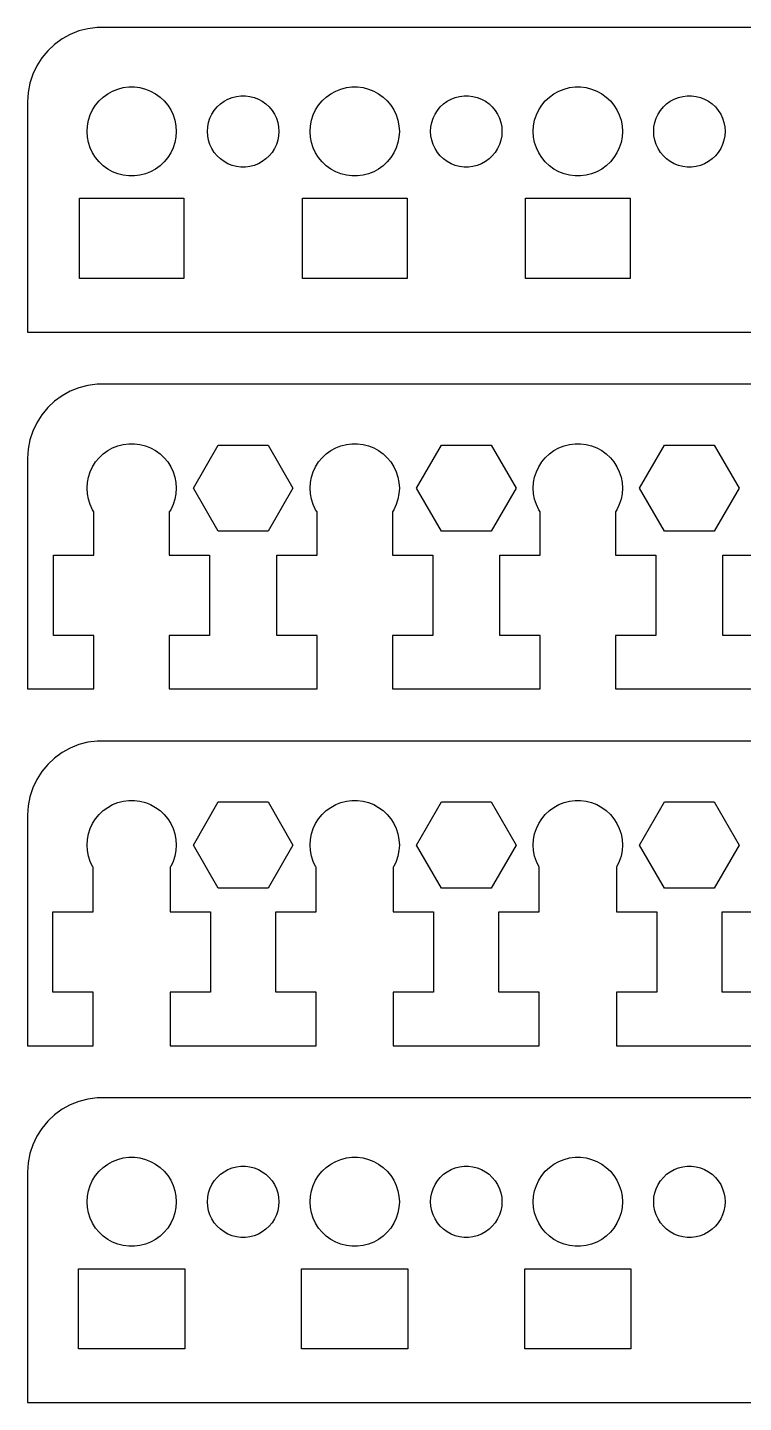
# Model space of a CAD drawing. Header units: metres. Extents: x -52 to 52, y 0 to 92.
# Drawn here: x -52 to -3.9, y 0 to 92.5 of the extents above; entities that cross this region are included whole.
import ezdxf

# ---------------------------------------------------------------- set-up
doc = ezdxf.new("R2010")
doc.units = ezdxf.units.M

msp = doc.modelspace()

# ---------------------------------------------------------------- linework, layer by layer
for p, q in [((-47.3139, 92.4901), (-47.9369, 92.4114)), ((47.3139, 92.4901), (-47.3139, 92.4901)), ((-49.6791, 91.7216), (-50.1871, 91.3526)), ((-49.1289, 92.0241), (-49.6791, 91.7216)), ((-48.5451, 92.2553), (-49.1289, 92.0241)), ((-47.9369, 92.4114), (-48.5451, 92.2553)), ((-50.6448, 90.9227), (-51.0451, 90.4389)), ((-50.1871, 91.3526), (-50.6448, 90.9227)), ((-51.3815, 89.9088), (-51.6489, 89.3406)), ((-51.0451, 90.4389), (-51.3815, 89.9088)), ((-51.6489, 89.3406), (-51.8429, 88.7434)), ((-51.9606, 88.1267), (-52, 87.5)), ((-51.8429, 88.7434), (-51.9606, 88.1267)), ((-46.9123, 87.8115), (-46.6075, 88.033)), ((-46.6075, 88.033), (-46.2773, 88.2145)), ((-46.2773, 88.2145), (-45.927, 88.3532)), ((-45.927, 88.3532), (-45.5621, 88.4469)), ((-45.5621, 88.4469), (-45.1884, 88.4941)), ((-45.1884, 88.4941), (-44.8116, 88.4941)), ((-44.8116, 88.4941), (-44.4379, 88.4469)), ((-44.4379, 88.4469), (-44.0729, 88.3532)), ((-44.0729, 88.3532), (-43.7227, 88.2145)), ((-43.7227, 88.2145), (-43.3925, 88.033)), ((-43.3925, 88.033), (-43.0877, 87.8115)), ((-37.9497, 87.8575), (-37.6507, 87.8953)), ((-37.6507, 87.8953), (-37.3493, 87.8953)), ((-37.3493, 87.8953), (-37.0503, 87.8575)), ((-31.9123, 87.8115), (-31.6075, 88.033)), ((-31.6075, 88.033), (-31.2773, 88.2145)), ((-31.2773, 88.2145), (-30.927, 88.3532)), ((-30.927, 88.3532), (-30.5621, 88.4469)), ((-30.5621, 88.4469), (-30.1884, 88.4941)), ((-30.1884, 88.4941), (-29.8116, 88.4941)), ((-29.8116, 88.4941), (-29.4379, 88.4469)), ((-29.4379, 88.4469), (-29.0729, 88.3532)), ((-29.0729, 88.3532), (-28.7227, 88.2145)), ((-28.7227, 88.2145), (-28.3925, 88.033)), ((-28.3925, 88.033), (-28.0877, 87.8115)), ((-22.9497, 87.8575), (-22.6507, 87.8953)), ((-22.6507, 87.8953), (-22.3493, 87.8953)), ((-22.3493, 87.8953), (-22.0503, 87.8575)), ((-16.9123, 87.8115), (-16.6075, 88.033)), ((-16.6075, 88.033), (-16.2773, 88.2145)), ((-16.2773, 88.2145), (-15.927, 88.3532)), ((-15.927, 88.3532), (-15.5621, 88.4469)), ((-15.5621, 88.4469), (-15.1884, 88.4941)), ((-15.1884, 88.4941), (-14.8116, 88.4941)), ((-14.8116, 88.4941), (-14.4379, 88.4469)), ((-14.4379, 88.4469), (-14.0729, 88.3532)), ((-14.0729, 88.3532), (-13.7227, 88.2145)), ((-13.7227, 88.2145), (-13.3925, 88.033)), ((-13.3925, 88.033), (-13.0877, 87.8115)), ((-7.94971, 87.8575), (-7.6507, 87.8953)), ((-7.6507, 87.8953), (-7.34929, 87.8953)), ((-7.34929, 87.8953), (-7.05028, 87.8575)), ((-52, 87.5), (-52, 72)), ((-47.7893, 86.6044), (-47.6289, 86.9453)), ((-47.6289, 86.9453), (-47.427, 87.2634)), ((-47.427, 87.2634), (-47.1869, 87.5536)), ((-47.1869, 87.5536), (-46.9123, 87.8115)), ((-43.0877, 87.8115), (-42.8131, 87.5536)), ((-42.8131, 87.5536), (-42.5729, 87.2634)), ((-42.5729, 87.2634), (-42.3711, 86.9453)), ((-42.3711, 86.9453), (-42.2107, 86.6044)), ((-39.4416, 86.9107), (-39.2495, 87.1429)), ((-39.2495, 87.1429), (-39.0298, 87.3492)), ((-39.0298, 87.3492), (-38.786, 87.5264)), ((-38.786, 87.5264), (-38.5219, 87.6716)), ((-38.5219, 87.6716), (-38.2416, 87.7825)), ((-38.2416, 87.7825), (-37.9497, 87.8575)), ((-37.0503, 87.8575), (-36.7583, 87.7825)), ((-36.7583, 87.7825), (-36.4781, 87.6716)), ((-36.4781, 87.6716), (-36.214, 87.5264)), ((-36.214, 87.5264), (-35.9702, 87.3492)), ((-35.9702, 87.3492), (-35.7505, 87.1429)), ((-35.7505, 87.1429), (-35.5583, 86.9107)), ((-32.7893, 86.6044), (-32.6289, 86.9453)), ((-32.6289, 86.9453), (-32.427, 87.2634)), ((-32.427, 87.2634), (-32.1869, 87.5536)), ((-32.1869, 87.5536), (-31.9123, 87.8115)), ((-28.0877, 87.8115), (-27.8131, 87.5536)), ((-27.8131, 87.5536), (-27.5729, 87.2634)), ((-27.5729, 87.2634), (-27.3711, 86.9453)), ((-27.3711, 86.9453), (-27.2107, 86.6044)), ((-24.4416, 86.9107), (-24.2495, 87.1429)), ((-24.2495, 87.1429), (-24.0298, 87.3492)), ((-24.0298, 87.3492), (-23.786, 87.5264)), ((-23.786, 87.5264), (-23.5219, 87.6716)), ((-23.5219, 87.6716), (-23.2416, 87.7825)), ((-23.2416, 87.7825), (-22.9497, 87.8575)), ((-22.0503, 87.8575), (-21.7583, 87.7825)), ((-21.7583, 87.7825), (-21.4781, 87.6716)), ((-21.4781, 87.6716), (-21.214, 87.5264)), ((-21.214, 87.5264), (-20.9702, 87.3492)), ((-20.9702, 87.3492), (-20.7505, 87.1429)), ((-20.7505, 87.1429), (-20.5583, 86.9107)), ((-17.7893, 86.6044), (-17.6289, 86.9453)), ((-17.6289, 86.9453), (-17.427, 87.2634)), ((-17.427, 87.2634), (-17.1869, 87.5536)), ((-17.1869, 87.5536), (-16.9123, 87.8115)), ((-13.0877, 87.8115), (-12.8131, 87.5536)), ((-12.8131, 87.5536), (-12.5729, 87.2634)), ((-12.5729, 87.2634), (-12.3711, 86.9453)), ((-12.3711, 86.9453), (-12.2107, 86.6044)), ((-9.44164, 86.9107), (-9.24951, 87.1429)), ((-9.24951, 87.1429), (-9.02982, 87.3492)), ((-9.02982, 87.3492), (-8.78598, 87.5264)), ((-8.78598, 87.5264), (-8.52187, 87.6716)), ((-8.52187, 87.6716), (-8.24164, 87.7825)), ((-8.24164, 87.7825), (-7.94971, 87.8575)), ((-7.05028, 87.8575), (-6.75835, 87.7825)), ((-6.75835, 87.7825), (-6.47812, 87.6716)), ((-6.47812, 87.6716), (-6.214, 87.5264)), ((-6.214, 87.5264), (-5.97017, 87.3492)), ((-5.97017, 87.3492), (-5.75047, 87.1429)), ((-5.75047, 87.1429), (-5.55835, 86.9107)), ((-47.9763, 85.876), (-47.9057, 86.2461)), ((-47.9057, 86.2461), (-47.7893, 86.6044)), ((-42.2107, 86.6044), (-42.0942, 86.2461)), ((-42.0942, 86.2461), (-42.0237, 85.876)), ((-39.8811, 85.8008), (-39.8246, 86.0968)), ((-39.8246, 86.0968), (-39.7315, 86.3835)), ((-39.7315, 86.3835), (-39.6031, 86.6562)), ((-39.6031, 86.6562), (-39.4416, 86.9107)), ((-35.5583, 86.9107), (-35.3969, 86.6562)), ((-35.3969, 86.6562), (-35.2685, 86.3835)), ((-35.2685, 86.3835), (-35.1754, 86.0968)), ((-35.1754, 86.0968), (-35.1189, 85.8008)), ((-32.9763, 85.876), (-32.9057, 86.2461)), ((-32.9057, 86.2461), (-32.7893, 86.6044)), ((-27.2107, 86.6044), (-27.0942, 86.2461)), ((-27.0942, 86.2461), (-27.0237, 85.876)), ((-24.8811, 85.8008), (-24.8246, 86.0968)), ((-24.8246, 86.0968), (-24.7315, 86.3835)), ((-24.7315, 86.3835), (-24.6031, 86.6562)), ((-24.6031, 86.6562), (-24.4416, 86.9107)), ((-20.5583, 86.9107), (-20.3969, 86.6562)), ((-20.3969, 86.6562), (-20.2685, 86.3835)), ((-20.2685, 86.3835), (-20.1754, 86.0968)), ((-20.1754, 86.0968), (-20.1189, 85.8008)), ((-17.9763, 85.876), (-17.9057, 86.2461)), ((-17.9057, 86.2461), (-17.7893, 86.6044)), ((-12.2107, 86.6044), (-12.0942, 86.2461)), ((-12.0942, 86.2461), (-12.0237, 85.876)), ((-9.88107, 85.8008), (-9.82458, 86.0968)), ((-9.82458, 86.0968), (-9.73146, 86.3835)), ((-9.73146, 86.3835), (-9.60313, 86.6562)), ((-9.60313, 86.6562), (-9.44164, 86.9107)), ((-5.55835, 86.9107), (-5.39685, 86.6562)), ((-5.39685, 86.6562), (-5.26852, 86.3835)), ((-5.26852, 86.3835), (-5.1754, 86.0968)), ((-5.1754, 86.0968), (-5.11891, 85.8008)), ((-48, 85.5), (-47.9763, 85.876)), ((-47.9763, 85.124), (-48, 85.5)), ((-47.9057, 84.7539), (-47.9763, 85.124)), ((-42.0237, 85.124), (-42.0942, 84.7539)), ((-42.0237, 85.876), (-42, 85.5)), ((-42, 85.5), (-42.0237, 85.124)), ((-39.9, 85.5), (-39.8811, 85.8008)), ((-39.8811, 85.1992), (-39.9, 85.5)), ((-39.8246, 84.9031), (-39.8811, 85.1992)), ((-35.1189, 85.1992), (-35.1754, 84.9031)), ((-35.1189, 85.8008), (-35.1, 85.5)), ((-35.1, 85.5), (-35.1189, 85.1992)), ((-33, 85.5), (-32.9763, 85.876)), ((-32.9763, 85.124), (-33, 85.5)), ((-32.9057, 84.7539), (-32.9763, 85.124)), ((-27.0237, 85.124), (-27.0942, 84.7539)), ((-27.0237, 85.876), (-27, 85.5)), ((-27, 85.5), (-27.0237, 85.124)), ((-24.9, 85.5), (-24.8811, 85.8008)), ((-24.8811, 85.1992), (-24.9, 85.5)), ((-24.8246, 84.9031), (-24.8811, 85.1992)), ((-20.1189, 85.1992), (-20.1754, 84.9031)), ((-20.1189, 85.8008), (-20.1, 85.5)), ((-20.1, 85.5), (-20.1189, 85.1992)), ((-18, 85.5), (-17.9763, 85.876)), ((-17.9763, 85.124), (-18, 85.5)), ((-17.9057, 84.7539), (-17.9763, 85.124)), ((-12.0237, 85.124), (-12.0942, 84.7539)), ((-12.0237, 85.876), (-12, 85.5)), ((-12, 85.5), (-12.0237, 85.124)), ((-9.89999, 85.5), (-9.88107, 85.8008)), ((-9.88107, 85.1992), (-9.89999, 85.5)), ((-9.82458, 84.9031), (-9.88107, 85.1992)), ((-5.11891, 85.1992), (-5.1754, 84.9031)), ((-5.11891, 85.8008), (-5.09999, 85.5)), ((-5.09999, 85.5), (-5.11891, 85.1992)), ((-47.7893, 84.3956), (-47.9057, 84.7539)), ((-47.6289, 84.0547), (-47.7893, 84.3956)), ((-42.2107, 84.3956), (-42.3711, 84.0547)), ((-42.0942, 84.7539), (-42.2107, 84.3956)), ((-39.7315, 84.6165), (-39.8246, 84.9031)), ((-39.6031, 84.3438), (-39.7315, 84.6165)), ((-39.4416, 84.0893), (-39.6031, 84.3438)), ((-35.3969, 84.3438), (-35.5583, 84.0893)), ((-35.2685, 84.6165), (-35.3969, 84.3438)), ((-35.1754, 84.9031), (-35.2685, 84.6165)), ((-32.7893, 84.3956), (-32.9057, 84.7539)), ((-32.6289, 84.0547), (-32.7893, 84.3956)), ((-27.2107, 84.3956), (-27.3711, 84.0547)), ((-27.0942, 84.7539), (-27.2107, 84.3956)), ((-24.7315, 84.6165), (-24.8246, 84.9031)), ((-24.6031, 84.3438), (-24.7315, 84.6165)), ((-24.4416, 84.0893), (-24.6031, 84.3438)), ((-20.3969, 84.3438), (-20.5583, 84.0893)), ((-20.2685, 84.6165), (-20.3969, 84.3438)), ((-20.1754, 84.9031), (-20.2685, 84.6165)), ((-17.7893, 84.3956), (-17.9057, 84.7539)), ((-17.6289, 84.0547), (-17.7893, 84.3956)), ((-12.2107, 84.3956), (-12.3711, 84.0547)), ((-12.0942, 84.7539), (-12.2107, 84.3956)), ((-9.73146, 84.6165), (-9.82458, 84.9031)), ((-9.60313, 84.3438), (-9.73146, 84.6165)), ((-9.44164, 84.0893), (-9.60313, 84.3438)), ((-5.39685, 84.3438), (-5.55835, 84.0893)), ((-5.26852, 84.6165), (-5.39685, 84.3438)), ((-5.1754, 84.9031), (-5.26852, 84.6165)), ((-47.427, 83.7366), (-47.6289, 84.0547)), ((-47.1869, 83.4464), (-47.427, 83.7366)), ((-46.9123, 83.1884), (-47.1869, 83.4464)), ((-42.8131, 83.4464), (-43.0877, 83.1884)), ((-42.5729, 83.7366), (-42.8131, 83.4464)), ((-42.3711, 84.0547), (-42.5729, 83.7366)), ((-39.2495, 83.8571), (-39.4416, 84.0893)), ((-39.0298, 83.6508), (-39.2495, 83.8571)), ((-38.786, 83.4736), (-39.0298, 83.6508)), ((-38.5219, 83.3284), (-38.786, 83.4736)), ((-38.2416, 83.2175), (-38.5219, 83.3284)), ((-36.4781, 83.3284), (-36.7583, 83.2175)), ((-36.214, 83.4736), (-36.4781, 83.3284)), ((-35.9702, 83.6508), (-36.214, 83.4736)), ((-35.7505, 83.8571), (-35.9702, 83.6508)), ((-35.5583, 84.0893), (-35.7505, 83.8571)), ((-32.427, 83.7366), (-32.6289, 84.0547)), ((-32.1869, 83.4464), (-32.427, 83.7366)), ((-31.9123, 83.1884), (-32.1869, 83.4464)), ((-27.8131, 83.4464), (-28.0877, 83.1884)), ((-27.5729, 83.7366), (-27.8131, 83.4464)), ((-27.3711, 84.0547), (-27.5729, 83.7366)), ((-24.2495, 83.8571), (-24.4416, 84.0893)), ((-24.0298, 83.6508), (-24.2495, 83.8571)), ((-23.786, 83.4736), (-24.0298, 83.6508)), ((-23.5219, 83.3284), (-23.786, 83.4736)), ((-23.2416, 83.2175), (-23.5219, 83.3284)), ((-21.4781, 83.3284), (-21.7583, 83.2175)), ((-21.214, 83.4736), (-21.4781, 83.3284)), ((-20.9702, 83.6508), (-21.214, 83.4736)), ((-20.7505, 83.8571), (-20.9702, 83.6508)), ((-20.5583, 84.0893), (-20.7505, 83.8571)), ((-17.427, 83.7366), (-17.6289, 84.0547)), ((-17.1869, 83.4464), (-17.427, 83.7366)), ((-16.9123, 83.1884), (-17.1869, 83.4464)), ((-12.8131, 83.4464), (-13.0877, 83.1884)), ((-12.5729, 83.7366), (-12.8131, 83.4464)), ((-12.3711, 84.0547), (-12.5729, 83.7366)), ((-9.24951, 83.8571), (-9.44164, 84.0893)), ((-9.02982, 83.6508), (-9.24951, 83.8571)), ((-8.78598, 83.4736), (-9.02982, 83.6508)), ((-8.52187, 83.3284), (-8.78598, 83.4736)), ((-8.24164, 83.2175), (-8.52187, 83.3284)), ((-6.47812, 83.3284), (-6.75835, 83.2175)), ((-6.214, 83.4736), (-6.47812, 83.3284)), ((-5.97017, 83.6508), (-6.214, 83.4736)), ((-5.75047, 83.8571), (-5.97017, 83.6508)), ((-5.55835, 84.0893), (-5.75047, 83.8571)), ((-46.6075, 82.967), (-46.9123, 83.1884)), ((-46.2773, 82.7855), (-46.6075, 82.967)), ((-45.927, 82.6468), (-46.2773, 82.7855)), ((-45.5621, 82.5531), (-45.927, 82.6468)), ((-45.1884, 82.5059), (-45.5621, 82.5531)), ((-44.8116, 82.5059), (-45.1884, 82.5059)), ((-44.4379, 82.5531), (-44.8116, 82.5059)), ((-44.0729, 82.6468), (-44.4379, 82.5531)), ((-43.7227, 82.7855), (-44.0729, 82.6468)), ((-43.3925, 82.967), (-43.7227, 82.7855)), ((-43.0877, 83.1884), (-43.3925, 82.967)), ((-37.9497, 83.1425), (-38.2416, 83.2175)), ((-37.6507, 83.1047), (-37.9497, 83.1425)), ((-37.3493, 83.1047), (-37.6507, 83.1047)), ((-37.0503, 83.1425), (-37.3493, 83.1047)), ((-36.7583, 83.2175), (-37.0503, 83.1425)), ((-31.6075, 82.967), (-31.9123, 83.1884)), ((-31.2773, 82.7855), (-31.6075, 82.967)), ((-30.927, 82.6468), (-31.2773, 82.7855)), ((-30.5621, 82.5531), (-30.927, 82.6468)), ((-30.1884, 82.5059), (-30.5621, 82.5531)), ((-29.8116, 82.5059), (-30.1884, 82.5059)), ((-29.4379, 82.5531), (-29.8116, 82.5059)), ((-29.0729, 82.6468), (-29.4379, 82.5531)), ((-28.7227, 82.7855), (-29.0729, 82.6468)), ((-28.3925, 82.967), (-28.7227, 82.7855)), ((-28.0877, 83.1884), (-28.3925, 82.967)), ((-22.9497, 83.1425), (-23.2416, 83.2175)), ((-22.6507, 83.1047), (-22.9497, 83.1425)), ((-22.3493, 83.1047), (-22.6507, 83.1047)), ((-22.0503, 83.1425), (-22.3493, 83.1047)), ((-21.7583, 83.2175), (-22.0503, 83.1425)), ((-16.6075, 82.967), (-16.9123, 83.1884)), ((-16.2773, 82.7855), (-16.6075, 82.967)), ((-15.927, 82.6468), (-16.2773, 82.7855)), ((-15.5621, 82.5531), (-15.927, 82.6468)), ((-15.1884, 82.5059), (-15.5621, 82.5531)), ((-14.8116, 82.5059), (-15.1884, 82.5059)), ((-14.4379, 82.5531), (-14.8116, 82.5059)), ((-14.0729, 82.6468), (-14.4379, 82.5531)), ((-13.7227, 82.7855), (-14.0729, 82.6468)), ((-13.3925, 82.967), (-13.7227, 82.7855)), ((-13.0877, 83.1884), (-13.3925, 82.967)), ((-7.94971, 83.1425), (-8.24164, 83.2175)), ((-7.6507, 83.1047), (-7.94971, 83.1425)), ((-7.34929, 83.1047), (-7.6507, 83.1047)), ((-7.05028, 83.1425), (-7.34929, 83.1047)), ((-6.75835, 83.2175), (-7.05028, 83.1425)), ((-48.5142, 75.6), (-48.5142, 81)), ((-48.5142, 81), (-41.4858, 81)), ((-41.4858, 81), (-41.4858, 75.6)), ((-33.5142, 75.6), (-33.5142, 81)), ((-33.5142, 81), (-26.4858, 81)), ((-26.4858, 81), (-26.4858, 75.6)), ((-18.5142, 75.6), (-18.5142, 81)), ((-18.5142, 81), (-11.4858, 81)), ((-11.4858, 81), (-11.4858, 75.6)), ((-41.4858, 75.6), (-48.5142, 75.6)), ((-26.4858, 75.6), (-33.5142, 75.6)), ((-11.4858, 75.6), (-18.5142, 75.6)), ((-52, 72), (52, 72)), ((-47.3139, 68.4901), (-47.9369, 68.4114)), ((47.3139, 68.4901), (-47.3139, 68.4901)), ((-49.6791, 67.7216), (-50.1871, 67.3526)), ((-49.1289, 68.0241), (-49.6791, 67.7216)), ((-48.5451, 68.2553), (-49.1289, 68.0241)), ((-47.9369, 68.4114), (-48.5451, 68.2553)), ((-50.6448, 66.9227), (-51.0451, 66.4389)), ((-50.1871, 67.3526), (-50.6448, 66.9227)), ((-51.3815, 65.9088), (-51.6489, 65.3406)), ((-51.0451, 66.4389), (-51.3815, 65.9088)), ((-51.8429, 64.7434), (-51.9606, 64.1267)), ((-51.6489, 65.3406), (-51.8429, 64.7434)), ((-51.9606, 64.1267), (-52, 63.5)), ((-46.9123, 63.8115), (-46.6075, 64.033)), ((-46.6075, 64.033), (-46.2773, 64.2145)), ((-46.2773, 64.2145), (-45.927, 64.3532)), ((-45.927, 64.3532), (-45.5621, 64.4469)), ((-45.5621, 64.4469), (-45.1884, 64.4941)), ((-45.1884, 64.4941), (-44.8116, 64.4941)), ((-44.8116, 64.4941), (-44.4379, 64.4469)), ((-44.4379, 64.4469), (-44.0729, 64.3532)), ((-44.0729, 64.3532), (-43.7227, 64.2145)), ((-43.7227, 64.2145), (-43.3925, 64.033)), ((-43.3925, 64.033), (-43.0877, 63.8115)), ((-40.8466, 61.5), (-39.1733, 64.3982)), ((-39.1733, 64.3982), (-35.8267, 64.3982)), ((-35.8267, 64.3982), (-34.1534, 61.5)), ((-31.9123, 63.8115), (-31.6075, 64.033)), ((-31.6075, 64.033), (-31.2773, 64.2145)), ((-31.2773, 64.2145), (-30.927, 64.3532)), ((-30.927, 64.3532), (-30.5621, 64.4469)), ((-30.5621, 64.4469), (-30.1884, 64.4941)), ((-30.1884, 64.4941), (-29.8116, 64.4941)), ((-29.8116, 64.4941), (-29.4379, 64.4469)), ((-29.4379, 64.4469), (-29.0729, 64.3532)), ((-29.0729, 64.3532), (-28.7227, 64.2145)), ((-28.7227, 64.2145), (-28.3925, 64.033)), ((-28.3925, 64.033), (-28.0877, 63.8115)), ((-25.8466, 61.5), (-24.1733, 64.3982)), ((-24.1733, 64.3982), (-20.8267, 64.3982)), ((-20.8267, 64.3982), (-19.1534, 61.5)), ((-16.9123, 63.8115), (-16.6075, 64.033)), ((-16.6075, 64.033), (-16.2773, 64.2145)), ((-16.2773, 64.2145), (-15.927, 64.3532)), ((-15.927, 64.3532), (-15.5621, 64.4469)), ((-15.5621, 64.4469), (-15.1884, 64.4941)), ((-15.1884, 64.4941), (-14.8116, 64.4941)), ((-14.8116, 64.4941), (-14.4379, 64.4469)), ((-14.4379, 64.4469), (-14.0729, 64.3532)), ((-14.0729, 64.3532), (-13.7227, 64.2145)), ((-13.7227, 64.2145), (-13.3925, 64.033)), ((-13.3925, 64.033), (-13.0877, 63.8115)), ((-10.8466, 61.5), (-9.17329, 64.3982)), ((-9.17329, 64.3982), (-5.82671, 64.3982)), ((-5.82671, 64.3982), (-4.15341, 61.5)), ((-52, 63.5), (-52, 48)), ((-47.7893, 62.6044), (-47.6289, 62.9453)), ((-47.6289, 62.9453), (-47.427, 63.2634)), ((-47.427, 63.2634), (-47.1869, 63.5536)), ((-47.1869, 63.5536), (-46.9123, 63.8115)), ((-43.0877, 63.8115), (-42.8131, 63.5536)), ((-42.8131, 63.5536), (-42.5729, 63.2634)), ((-42.5729, 63.2634), (-42.3711, 62.9453)), ((-42.3711, 62.9453), (-42.2107, 62.6044)), ((-32.7893, 62.6044), (-32.6289, 62.9453)), ((-32.6289, 62.9453), (-32.427, 63.2634)), ((-32.427, 63.2634), (-32.1869, 63.5536)), ((-32.1869, 63.5536), (-31.9123, 63.8115)), ((-28.0877, 63.8115), (-27.8131, 63.5536)), ((-27.8131, 63.5536), (-27.5729, 63.2634)), ((-27.5729, 63.2634), (-27.3711, 62.9453)), ((-27.3711, 62.9453), (-27.2107, 62.6044)), ((-17.7893, 62.6044), (-17.6289, 62.9453)), ((-17.6289, 62.9453), (-17.427, 63.2634)), ((-17.427, 63.2634), (-17.1869, 63.5536)), ((-17.1869, 63.5536), (-16.9123, 63.8115)), ((-13.0877, 63.8115), (-12.8131, 63.5536)), ((-12.8131, 63.5536), (-12.5729, 63.2634)), ((-12.5729, 63.2634), (-12.3711, 62.9453)), ((-12.3711, 62.9453), (-12.2107, 62.6044)), ((-47.9763, 61.876), (-47.9057, 62.2461)), ((-47.9057, 62.2461), (-47.7893, 62.6044)), ((-42.2107, 62.6044), (-42.0942, 62.2461)), ((-42.0942, 62.2461), (-42.0237, 61.876)), ((-32.9763, 61.876), (-32.9057, 62.2461)), ((-32.9057, 62.2461), (-32.7893, 62.6044)), ((-27.2107, 62.6044), (-27.0942, 62.2461)), ((-27.0942, 62.2461), (-27.0237, 61.876)), ((-17.9763, 61.876), (-17.9057, 62.2461)), ((-17.9057, 62.2461), (-17.7893, 62.6044)), ((-12.2107, 62.6044), (-12.0942, 62.2461)), ((-12.0942, 62.2461), (-12.0237, 61.876)), ((-48, 61.5), (-47.9763, 61.876)), ((-47.9763, 61.124), (-48, 61.5)), ((-47.9057, 60.7539), (-47.9763, 61.124)), ((-42.0237, 61.124), (-42.0942, 60.7539)), ((-42.0237, 61.876), (-42, 61.5)), ((-42, 61.5), (-42.0237, 61.124)), ((-39.1733, 58.6018), (-40.8466, 61.5)), ((-34.1534, 61.5), (-35.8267, 58.6018)), ((-33, 61.5), (-32.9763, 61.876)), ((-32.9763, 61.124), (-33, 61.5)), ((-32.9057, 60.7539), (-32.9763, 61.124)), ((-27.0237, 61.124), (-27.0942, 60.7539)), ((-27.0237, 61.876), (-27, 61.5)), ((-27, 61.5), (-27.0237, 61.124)), ((-24.1733, 58.6018), (-25.8466, 61.5)), ((-19.1534, 61.5), (-20.8267, 58.6018)), ((-18, 61.5), (-17.9763, 61.876)), ((-17.9763, 61.124), (-18, 61.5)), ((-17.9057, 60.7539), (-17.9763, 61.124)), ((-12.0237, 61.124), (-12.0942, 60.7539)), ((-12.0237, 61.876), (-12, 61.5)), ((-12, 61.5), (-12.0237, 61.124)), ((-9.17329, 58.6018), (-10.8466, 61.5)), ((-4.15341, 61.5), (-5.82671, 58.6018)), ((-47.7893, 60.3956), (-47.9057, 60.7539)), ((-47.6289, 60.0547), (-47.7893, 60.3956)), ((-42.2107, 60.3956), (-42.3711, 60.0547)), ((-42.0942, 60.7539), (-42.2107, 60.3956)), ((-32.7893, 60.3956), (-32.9057, 60.7539)), ((-32.6289, 60.0547), (-32.7893, 60.3956)), ((-27.2107, 60.3956), (-27.3711, 60.0547)), ((-27.0942, 60.7539), (-27.2107, 60.3956)), ((-17.7893, 60.3956), (-17.9057, 60.7539)), ((-17.6289, 60.0547), (-17.7893, 60.3956)), ((-12.2107, 60.3956), (-12.3711, 60.0547)), ((-12.0942, 60.7539), (-12.2107, 60.3956)), ((-47.5307, 59.9), (-47.6289, 60.0547)), ((-47.5307, 57), (-47.5307, 59.9)), ((-42.3711, 60.0547), (-42.4693, 59.9)), ((-42.4693, 59.9), (-42.4693, 57)), ((-32.5307, 59.9), (-32.6289, 60.0547)), ((-32.5307, 57), (-32.5307, 59.9)), ((-27.3711, 60.0547), (-27.4693, 59.9)), ((-27.4693, 59.9), (-27.4693, 57)), ((-17.5307, 59.9), (-17.6289, 60.0547)), ((-17.5307, 57), (-17.5307, 59.9)), ((-12.3711, 60.0547), (-12.4693, 59.9)), ((-12.4693, 59.9), (-12.4693, 57)), ((-35.8267, 58.6018), (-39.1733, 58.6018)), ((-20.8267, 58.6018), (-24.1733, 58.6018)), ((-5.82671, 58.6018), (-9.17329, 58.6018)), ((-50.2462, 51.6), (-50.2462, 57)), ((-50.2462, 57), (-47.5307, 57)), ((-42.4693, 57), (-39.7538, 57)), ((-39.7538, 57), (-39.7538, 51.6)), ((-35.2462, 51.6), (-35.2462, 57)), ((-35.2462, 57), (-32.5307, 57)), ((-27.4693, 57), (-24.7538, 57)), ((-24.7538, 57), (-24.7538, 51.6)), ((-20.2462, 51.6), (-20.2462, 57)), ((-20.2462, 57), (-17.5307, 57)), ((-12.4693, 57), (-9.75375, 57)), ((-9.75375, 57), (-9.75375, 51.6)), ((-5.24623, 51.6), (-5.24623, 57)), ((-5.24623, 57), (-2.53072, 57)), ((-47.5307, 51.6), (-50.2462, 51.6)), ((-47.5307, 48), (-47.5307, 51.6)), ((-39.7538, 51.6), (-42.4693, 51.6)), ((-42.4693, 51.6), (-42.4693, 48)), ((-32.5307, 51.6), (-35.2462, 51.6)), ((-32.5307, 48), (-32.5307, 51.6)), ((-24.7538, 51.6), (-27.4693, 51.6)), ((-27.4693, 51.6), (-27.4693, 48)), ((-17.5307, 51.6), (-20.2462, 51.6)), ((-17.5307, 48), (-17.5307, 51.6)), ((-9.75375, 51.6), (-12.4693, 51.6)), ((-12.4693, 51.6), (-12.4693, 48)), ((-2.53072, 51.6), (-5.24623, 51.6)), ((-52, 48), (-47.5307, 48)), ((-42.4693, 48), (-32.5307, 48)), ((-27.4693, 48), (-17.5307, 48)), ((-12.4693, 48), (-2.53072, 48)), ((-47.9369, 44.4114), (-48.5451, 44.2553)), ((-47.3139, 44.4901), (-47.9369, 44.4114)), ((47.3139, 44.4901), (-47.3139, 44.4901)), ((-49.6791, 43.7216), (-50.1871, 43.3526)), ((-49.1289, 44.0241), (-49.6791, 43.7216)), ((-48.5451, 44.2553), (-49.1289, 44.0241)), ((-50.6448, 42.9227), (-51.0451, 42.4389)), ((-50.1871, 43.3526), (-50.6448, 42.9227)), ((-51.3815, 41.9088), (-51.6489, 41.3406)), ((-51.0451, 42.4389), (-51.3815, 41.9088)), ((-51.8429, 40.7434), (-51.9606, 40.1267)), ((-51.6489, 41.3406), (-51.8429, 40.7434)), ((-51.9606, 40.1267), (-52, 39.5)), ((-47.1869, 39.5536), (-46.9123, 39.8115)), ((-46.9123, 39.8115), (-46.6075, 40.033)), ((-46.6075, 40.033), (-46.2773, 40.2145)), ((-46.2773, 40.2145), (-45.927, 40.3532)), ((-45.927, 40.3532), (-45.5621, 40.4469)), ((-45.5621, 40.4469), (-45.1884, 40.4941)), ((-45.1884, 40.4941), (-44.8116, 40.4941)), ((-44.8116, 40.4941), (-44.4379, 40.4469)), ((-44.4379, 40.4469), (-44.0729, 40.3532)), ((-44.0729, 40.3532), (-43.7227, 40.2145)), ((-43.7227, 40.2145), (-43.3925, 40.033)), ((-43.3925, 40.033), (-43.0877, 39.8115)), ((-43.0877, 39.8115), (-42.8131, 39.5536)), ((-40.8466, 37.5), (-39.1733, 40.3982)), ((-39.1733, 40.3982), (-35.8267, 40.3982)), ((-35.8267, 40.3982), (-34.1534, 37.5)), ((-32.1869, 39.5536), (-31.9123, 39.8115)), ((-31.9123, 39.8115), (-31.6075, 40.033)), ((-31.6075, 40.033), (-31.2773, 40.2145)), ((-31.2773, 40.2145), (-30.927, 40.3532)), ((-30.927, 40.3532), (-30.5621, 40.4469)), ((-30.5621, 40.4469), (-30.1884, 40.4941)), ((-30.1884, 40.4941), (-29.8116, 40.4941)), ((-29.8116, 40.4941), (-29.4379, 40.4469)), ((-29.4379, 40.4469), (-29.0729, 40.3532)), ((-29.0729, 40.3532), (-28.7227, 40.2145)), ((-28.7227, 40.2145), (-28.3925, 40.033)), ((-28.3925, 40.033), (-28.0877, 39.8115)), ((-28.0877, 39.8115), (-27.8131, 39.5536)), ((-25.8466, 37.5), (-24.1733, 40.3982)), ((-24.1733, 40.3982), (-20.8267, 40.3982)), ((-20.8267, 40.3982), (-19.1534, 37.5)), ((-17.1869, 39.5536), (-16.9123, 39.8115)), ((-16.9123, 39.8115), (-16.6075, 40.033)), ((-16.6075, 40.033), (-16.2773, 40.2145)), ((-16.2773, 40.2145), (-15.927, 40.3532)), ((-15.927, 40.3532), (-15.5621, 40.4469)), ((-15.5621, 40.4469), (-15.1884, 40.4941)), ((-15.1884, 40.4941), (-14.8116, 40.4941)), ((-14.8116, 40.4941), (-14.4379, 40.4469)), ((-14.4379, 40.4469), (-14.0729, 40.3532)), ((-14.0729, 40.3532), (-13.7227, 40.2145)), ((-13.7227, 40.2145), (-13.3925, 40.033)), ((-13.3925, 40.033), (-13.0877, 39.8115)), ((-13.0877, 39.8115), (-12.8131, 39.5536)), ((-10.8466, 37.5), (-9.17329, 40.3982)), ((-9.17329, 40.3982), (-5.82671, 40.3982)), ((-5.82671, 40.3982), (-4.15341, 37.5)), ((-52, 39.5), (-52, 24)), ((-47.7893, 38.6044), (-47.6289, 38.9453)), ((-47.6289, 38.9453), (-47.427, 39.2634)), ((-47.427, 39.2634), (-47.1869, 39.5536)), ((-42.8131, 39.5536), (-42.5729, 39.2634)), ((-42.5729, 39.2634), (-42.3711, 38.9453)), ((-42.3711, 38.9453), (-42.2107, 38.6044)), ((-32.7893, 38.6044), (-32.6289, 38.9453)), ((-32.6289, 38.9453), (-32.427, 39.2634)), ((-32.427, 39.2634), (-32.1869, 39.5536)), ((-27.8131, 39.5536), (-27.5729, 39.2634)), ((-27.5729, 39.2634), (-27.3711, 38.9453)), ((-27.3711, 38.9453), (-27.2107, 38.6044)), ((-17.7893, 38.6044), (-17.6289, 38.9453)), ((-17.6289, 38.9453), (-17.427, 39.2634)), ((-17.427, 39.2634), (-17.1869, 39.5536)), ((-12.8131, 39.5536), (-12.5729, 39.2634)), ((-12.5729, 39.2634), (-12.3711, 38.9453)), ((-12.3711, 38.9453), (-12.2107, 38.6044)), ((-47.9763, 37.876), (-47.9057, 38.2461)), ((-47.9057, 38.2461), (-47.7893, 38.6044)), ((-42.2107, 38.6044), (-42.0942, 38.2461)), ((-42.0942, 38.2461), (-42.0237, 37.876)), ((-32.9763, 37.876), (-32.9057, 38.2461)), ((-32.9057, 38.2461), (-32.7893, 38.6044)), ((-27.2107, 38.6044), (-27.0942, 38.2461)), ((-27.0942, 38.2461), (-27.0237, 37.876)), ((-17.9763, 37.876), (-17.9057, 38.2461)), ((-17.9057, 38.2461), (-17.7893, 38.6044)), ((-12.2107, 38.6044), (-12.0942, 38.2461)), ((-12.0942, 38.2461), (-12.0237, 37.876)), ((-48, 37.5), (-47.9763, 37.876)), ((-47.9763, 37.124), (-48, 37.5)), ((-47.9057, 36.7539), (-47.9763, 37.124)), ((-42.0237, 37.124), (-42.0942, 36.7539)), ((-42.0237, 37.876), (-42, 37.5)), ((-42, 37.5), (-42.0237, 37.124)), ((-39.1733, 34.6018), (-40.8466, 37.5)), ((-34.1534, 37.5), (-35.8267, 34.6018)), ((-33, 37.5), (-32.9763, 37.876)), ((-32.9763, 37.124), (-33, 37.5)), ((-32.9057, 36.7539), (-32.9763, 37.124)), ((-27.0237, 37.124), (-27.0942, 36.7539)), ((-27.0237, 37.876), (-27, 37.5)), ((-27, 37.5), (-27.0237, 37.124)), ((-24.1733, 34.6018), (-25.8466, 37.5)), ((-19.1534, 37.5), (-20.8267, 34.6018)), ((-18, 37.5), (-17.9763, 37.876)), ((-17.9763, 37.124), (-18, 37.5)), ((-17.9057, 36.7539), (-17.9763, 37.124)), ((-12.0237, 37.124), (-12.0942, 36.7539)), ((-12.0237, 37.876), (-12, 37.5)), ((-12, 37.5), (-12.0237, 37.124)), ((-9.17329, 34.6018), (-10.8466, 37.5)), ((-4.15341, 37.5), (-5.82671, 34.6018)), ((-47.7893, 36.3956), (-47.9057, 36.7539)), ((-47.6289, 36.0547), (-47.7893, 36.3956)), ((-42.2107, 36.3956), (-42.3711, 36.0547)), ((-42.0942, 36.7539), (-42.2107, 36.3956)), ((-32.7893, 36.3956), (-32.9057, 36.7539)), ((-32.6289, 36.0547), (-32.7893, 36.3956)), ((-27.2107, 36.3956), (-27.3711, 36.0547)), ((-27.0942, 36.7539), (-27.2107, 36.3956)), ((-17.7893, 36.3956), (-17.9057, 36.7539)), ((-17.6289, 36.0547), (-17.7893, 36.3956)), ((-12.2107, 36.3956), (-12.3711, 36.0547)), ((-12.0942, 36.7539), (-12.2107, 36.3956)), ((-47.5942, 36), (-47.6289, 36.0547)), ((-47.5942, 33), (-47.5942, 36)), ((-42.3711, 36.0547), (-42.4058, 36)), ((-42.4058, 36), (-42.4058, 33)), ((-32.5942, 36), (-32.6289, 36.0547)), ((-32.5942, 33), (-32.5942, 36)), ((-27.3711, 36.0547), (-27.4058, 36)), ((-27.4058, 36), (-27.4058, 33)), ((-17.5942, 36), (-17.6289, 36.0547)), ((-17.5942, 33), (-17.5942, 36)), ((-12.3711, 36.0547), (-12.4058, 36)), ((-12.4058, 36), (-12.4058, 33)), ((-35.8267, 34.6018), (-39.1733, 34.6018)), ((-20.8267, 34.6018), (-24.1733, 34.6018)), ((-5.82671, 34.6018), (-9.17329, 34.6018)), ((-50.304, 27.6), (-50.304, 33)), ((-50.304, 33), (-47.5942, 33)), ((-42.4058, 33), (-39.696, 33)), ((-39.696, 33), (-39.696, 27.6)), ((-35.304, 27.6), (-35.304, 33)), ((-35.304, 33), (-32.5942, 33)), ((-27.4058, 33), (-24.696, 33)), ((-24.696, 33), (-24.696, 27.6)), ((-20.304, 27.6), (-20.304, 33)), ((-20.304, 33), (-17.5942, 33)), ((-12.4058, 33), (-9.69603, 33)), ((-9.69603, 33), (-9.69603, 27.6)), ((-5.30396, 27.6), (-5.30396, 33)), ((-5.30396, 33), (-2.59418, 33)), ((-47.5942, 27.6), (-50.304, 27.6)), ((-47.5942, 24), (-47.5942, 27.6)), ((-39.696, 27.6), (-42.4058, 27.6)), ((-42.4058, 27.6), (-42.4058, 24)), ((-32.5942, 27.6), (-35.304, 27.6)), ((-32.5942, 24), (-32.5942, 27.6)), ((-24.696, 27.6), (-27.4058, 27.6)), ((-27.4058, 27.6), (-27.4058, 24)), ((-17.5942, 27.6), (-20.304, 27.6)), ((-17.5942, 24), (-17.5942, 27.6)), ((-9.69603, 27.6), (-12.4058, 27.6)), ((-12.4058, 27.6), (-12.4058, 24)), ((-2.59418, 27.6), (-5.30396, 27.6)), ((-52, 24), (-47.5942, 24)), ((-42.4058, 24), (-32.5942, 24)), ((-27.4058, 24), (-17.5942, 24)), ((-12.4058, 24), (-2.59418, 24)), ((-47.9369, 20.4114), (-48.5451, 20.2553)), ((-47.3139, 20.4901), (-47.9369, 20.4114)), ((47.3139, 20.4901), (-47.3139, 20.4901)), ((-49.6791, 19.7216), (-50.1871, 19.3526)), ((-49.1289, 20.0241), (-49.6791, 19.7216)), ((-48.5451, 20.2553), (-49.1289, 20.0241)), ((-50.6448, 18.9227), (-51.0451, 18.4389)), ((-50.1871, 19.3526), (-50.6448, 18.9227)), ((-51.3815, 17.9088), (-51.6489, 17.3406)), ((-51.0451, 18.4389), (-51.3815, 17.9088)), ((-51.8429, 16.7434), (-51.9606, 16.1267)), ((-51.6489, 17.3406), (-51.8429, 16.7434)), ((-51.9606, 16.1267), (-52, 15.5)), ((-47.1869, 15.5536), (-46.9123, 15.8115)), ((-46.9123, 15.8115), (-46.6075, 16.033)), ((-46.6075, 16.033), (-46.2773, 16.2145)), ((-46.2773, 16.2145), (-45.927, 16.3532)), ((-45.927, 16.3532), (-45.5621, 16.4469)), ((-45.5621, 16.4469), (-45.1884, 16.4941)), ((-45.1884, 16.4941), (-44.8116, 16.4941)), ((-44.8116, 16.4941), (-44.4379, 16.4469)), ((-44.4379, 16.4469), (-44.0729, 16.3532)), ((-44.0729, 16.3532), (-43.7227, 16.2145)), ((-43.7227, 16.2145), (-43.3925, 16.033)), ((-43.3925, 16.033), (-43.0877, 15.8115)), ((-43.0877, 15.8115), (-42.8131, 15.5536)), ((-38.5219, 15.6716), (-38.2416, 15.7825)), ((-38.2416, 15.7825), (-37.9497, 15.8575)), ((-37.9497, 15.8575), (-37.6507, 15.8953)), ((-37.6507, 15.8953), (-37.3493, 15.8953)), ((-37.3493, 15.8953), (-37.0503, 15.8575)), ((-37.0503, 15.8575), (-36.7583, 15.7825)), ((-36.7583, 15.7825), (-36.4781, 15.6716)), ((-32.1869, 15.5536), (-31.9123, 15.8115)), ((-31.9123, 15.8115), (-31.6075, 16.033)), ((-31.6075, 16.033), (-31.2773, 16.2145)), ((-31.2773, 16.2145), (-30.927, 16.3532)), ((-30.927, 16.3532), (-30.5621, 16.4469)), ((-30.5621, 16.4469), (-30.1884, 16.4941)), ((-30.1884, 16.4941), (-29.8116, 16.4941)), ((-29.8116, 16.4941), (-29.4379, 16.4469)), ((-29.4379, 16.4469), (-29.0729, 16.3532)), ((-29.0729, 16.3532), (-28.7227, 16.2145)), ((-28.7227, 16.2145), (-28.3925, 16.033)), ((-28.3925, 16.033), (-28.0877, 15.8115)), ((-28.0877, 15.8115), (-27.8131, 15.5536)), ((-23.5219, 15.6716), (-23.2416, 15.7825)), ((-23.2416, 15.7825), (-22.9497, 15.8575)), ((-22.9497, 15.8575), (-22.6507, 15.8953)), ((-22.6507, 15.8953), (-22.3493, 15.8953)), ((-22.3493, 15.8953), (-22.0503, 15.8575)), ((-22.0503, 15.8575), (-21.7583, 15.7825)), ((-21.7583, 15.7825), (-21.4781, 15.6716)), ((-17.1869, 15.5536), (-16.9123, 15.8115)), ((-16.9123, 15.8115), (-16.6075, 16.033)), ((-16.6075, 16.033), (-16.2773, 16.2145)), ((-16.2773, 16.2145), (-15.927, 16.3532)), ((-15.927, 16.3532), (-15.5621, 16.4469)), ((-15.5621, 16.4469), (-15.1884, 16.4941)), ((-15.1884, 16.4941), (-14.8116, 16.4941)), ((-14.8116, 16.4941), (-14.4379, 16.4469)), ((-14.4379, 16.4469), (-14.0729, 16.3532)), ((-14.0729, 16.3532), (-13.7227, 16.2145)), ((-13.7227, 16.2145), (-13.3925, 16.033)), ((-13.3925, 16.033), (-13.0877, 15.8115)), ((-13.0877, 15.8115), (-12.8131, 15.5536)), ((-8.52187, 15.6716), (-8.24164, 15.7825)), ((-8.24164, 15.7825), (-7.94971, 15.8575)), ((-7.94971, 15.8575), (-7.6507, 15.8953)), ((-7.6507, 15.8953), (-7.34929, 15.8953)), ((-7.34929, 15.8953), (-7.05028, 15.8575)), ((-7.05028, 15.8575), (-6.75835, 15.7825)), ((-6.75835, 15.7825), (-6.47812, 15.6716)), ((-52, 15.5), (-52, 0)), ((-47.7893, 14.6044), (-47.6289, 14.9453)), ((-47.6289, 14.9453), (-47.427, 15.2634)), ((-47.427, 15.2634), (-47.1869, 15.5536)), ((-42.8131, 15.5536), (-42.5729, 15.2634)), ((-42.5729, 15.2634), (-42.3711, 14.9453)), ((-42.3711, 14.9453), (-42.2107, 14.6044)), ((-39.6031, 14.6562), (-39.4416, 14.9107)), ((-39.4416, 14.9107), (-39.2495, 15.1429)), ((-39.2495, 15.1429), (-39.0298, 15.3492)), ((-39.0298, 15.3492), (-38.786, 15.5264)), ((-38.786, 15.5264), (-38.5219, 15.6716)), ((-36.4781, 15.6716), (-36.214, 15.5264)), ((-36.214, 15.5264), (-35.9702, 15.3492)), ((-35.9702, 15.3492), (-35.7505, 15.1429)), ((-35.7505, 15.1429), (-35.5583, 14.9107)), ((-35.5583, 14.9107), (-35.3969, 14.6562)), ((-32.7893, 14.6044), (-32.6289, 14.9453)), ((-32.6289, 14.9453), (-32.427, 15.2634)), ((-32.427, 15.2634), (-32.1869, 15.5536)), ((-27.8131, 15.5536), (-27.5729, 15.2634)), ((-27.5729, 15.2634), (-27.3711, 14.9453)), ((-27.3711, 14.9453), (-27.2107, 14.6044)), ((-24.6031, 14.6562), (-24.4416, 14.9107)), ((-24.4416, 14.9107), (-24.2495, 15.1429)), ((-24.2495, 15.1429), (-24.0298, 15.3492)), ((-24.0298, 15.3492), (-23.786, 15.5264)), ((-23.786, 15.5264), (-23.5219, 15.6716)), ((-21.4781, 15.6716), (-21.214, 15.5264)), ((-21.214, 15.5264), (-20.9702, 15.3492)), ((-20.9702, 15.3492), (-20.7505, 15.1429)), ((-20.7505, 15.1429), (-20.5583, 14.9107)), ((-20.5583, 14.9107), (-20.3969, 14.6562)), ((-17.7893, 14.6044), (-17.6289, 14.9453)), ((-17.6289, 14.9453), (-17.427, 15.2634)), ((-17.427, 15.2634), (-17.1869, 15.5536)), ((-12.8131, 15.5536), (-12.5729, 15.2634)), ((-12.5729, 15.2634), (-12.3711, 14.9453)), ((-12.3711, 14.9453), (-12.2107, 14.6044)), ((-9.60313, 14.6562), (-9.44164, 14.9107)), ((-9.44164, 14.9107), (-9.24951, 15.1429)), ((-9.24951, 15.1429), (-9.02982, 15.3492)), ((-9.02982, 15.3492), (-8.78598, 15.5264)), ((-8.78598, 15.5264), (-8.52187, 15.6716)), ((-6.47812, 15.6716), (-6.214, 15.5264)), ((-6.214, 15.5264), (-5.97017, 15.3492)), ((-5.97017, 15.3492), (-5.75047, 15.1429)), ((-5.75047, 15.1429), (-5.55835, 14.9107)), ((-5.55835, 14.9107), (-5.39685, 14.6562)), ((-48, 13.5), (-47.9763, 13.876)), ((-47.9763, 13.876), (-47.9057, 14.2461)), ((-47.9057, 14.2461), (-47.7893, 14.6044)), ((-42.2107, 14.6044), (-42.0942, 14.2461)), ((-42.0942, 14.2461), (-42.0237, 13.876)), ((-42.0237, 13.876), (-42, 13.5)), ((-39.8811, 13.8008), (-39.8246, 14.0968)), ((-39.8246, 14.0968), (-39.7315, 14.3835)), ((-39.7315, 14.3835), (-39.6031, 14.6562)), ((-35.3969, 14.6562), (-35.2685, 14.3835)), ((-35.2685, 14.3835), (-35.1754, 14.0968)), ((-35.1754, 14.0968), (-35.1189, 13.8008)), ((-33, 13.5), (-32.9763, 13.876)), ((-32.9763, 13.876), (-32.9057, 14.2461)), ((-32.9057, 14.2461), (-32.7893, 14.6044)), ((-27.2107, 14.6044), (-27.0942, 14.2461)), ((-27.0942, 14.2461), (-27.0237, 13.876)), ((-27.0237, 13.876), (-27, 13.5)), ((-24.8811, 13.8008), (-24.8246, 14.0968)), ((-24.8246, 14.0968), (-24.7315, 14.3835)), ((-24.7315, 14.3835), (-24.6031, 14.6562)), ((-20.3969, 14.6562), (-20.2685, 14.3835)), ((-20.2685, 14.3835), (-20.1754, 14.0968)), ((-20.1754, 14.0968), (-20.1189, 13.8008)), ((-18, 13.5), (-17.9763, 13.876)), ((-17.9763, 13.876), (-17.9057, 14.2461)), ((-17.9057, 14.2461), (-17.7893, 14.6044)), ((-12.2107, 14.6044), (-12.0942, 14.2461)), ((-12.0942, 14.2461), (-12.0237, 13.876)), ((-12.0237, 13.876), (-12, 13.5)), ((-9.88107, 13.8008), (-9.82458, 14.0968)), ((-9.82458, 14.0968), (-9.73146, 14.3835)), ((-9.73146, 14.3835), (-9.60313, 14.6562)), ((-5.39685, 14.6562), (-5.26852, 14.3835)), ((-5.26852, 14.3835), (-5.1754, 14.0968)), ((-5.1754, 14.0968), (-5.11891, 13.8008)), ((-47.9763, 13.124), (-48, 13.5)), ((-47.9057, 12.7539), (-47.9763, 13.124)), ((-42.0237, 13.124), (-42.0942, 12.7539)), ((-42, 13.5), (-42.0237, 13.124)), ((-39.9, 13.5), (-39.8811, 13.8008)), ((-39.8811, 13.1992), (-39.9, 13.5)), ((-39.8246, 12.9031), (-39.8811, 13.1992)), ((-35.1189, 13.1992), (-35.1754, 12.9031)), ((-35.1189, 13.8008), (-35.1, 13.5)), ((-35.1, 13.5), (-35.1189, 13.1992)), ((-32.9763, 13.124), (-33, 13.5)), ((-32.9057, 12.7539), (-32.9763, 13.124)), ((-27.0237, 13.124), (-27.0942, 12.7539)), ((-27, 13.5), (-27.0237, 13.124)), ((-24.9, 13.5), (-24.8811, 13.8008)), ((-24.8811, 13.1992), (-24.9, 13.5)), ((-24.8246, 12.9031), (-24.8811, 13.1992)), ((-20.1189, 13.1992), (-20.1754, 12.9031)), ((-20.1189, 13.8008), (-20.1, 13.5)), ((-20.1, 13.5), (-20.1189, 13.1992)), ((-17.9763, 13.124), (-18, 13.5)), ((-17.9057, 12.7539), (-17.9763, 13.124)), ((-12.0237, 13.124), (-12.0942, 12.7539)), ((-12, 13.5), (-12.0237, 13.124)), ((-9.89999, 13.5), (-9.88107, 13.8008)), ((-9.88107, 13.1992), (-9.89999, 13.5)), ((-9.82458, 12.9031), (-9.88107, 13.1992)), ((-5.11891, 13.1992), (-5.1754, 12.9031)), ((-5.11891, 13.8008), (-5.09999, 13.5)), ((-5.09999, 13.5), (-5.11891, 13.1992)), ((-47.7893, 12.3956), (-47.9057, 12.7539)), ((-47.6289, 12.0547), (-47.7893, 12.3956)), ((-47.427, 11.7366), (-47.6289, 12.0547)), ((-42.3711, 12.0547), (-42.5729, 11.7366)), ((-42.2107, 12.3956), (-42.3711, 12.0547)), ((-42.0942, 12.7539), (-42.2107, 12.3956)), ((-39.7315, 12.6165), (-39.8246, 12.9031)), ((-39.6031, 12.3438), (-39.7315, 12.6165)), ((-39.4416, 12.0893), (-39.6031, 12.3438)), ((-39.2495, 11.8571), (-39.4416, 12.0893)), ((-35.5583, 12.0893), (-35.7505, 11.8571)), ((-35.3969, 12.3438), (-35.5583, 12.0893)), ((-35.2685, 12.6165), (-35.3969, 12.3438)), ((-35.1754, 12.9031), (-35.2685, 12.6165)), ((-32.7893, 12.3956), (-32.9057, 12.7539)), ((-32.6289, 12.0547), (-32.7893, 12.3956)), ((-32.427, 11.7366), (-32.6289, 12.0547)), ((-27.3711, 12.0547), (-27.5729, 11.7366)), ((-27.2107, 12.3956), (-27.3711, 12.0547)), ((-27.0942, 12.7539), (-27.2107, 12.3956)), ((-24.7315, 12.6165), (-24.8246, 12.9031)), ((-24.6031, 12.3438), (-24.7315, 12.6165)), ((-24.4416, 12.0893), (-24.6031, 12.3438)), ((-24.2495, 11.8571), (-24.4416, 12.0893)), ((-20.5583, 12.0893), (-20.7505, 11.8571)), ((-20.3969, 12.3438), (-20.5583, 12.0893)), ((-20.2685, 12.6165), (-20.3969, 12.3438)), ((-20.1754, 12.9031), (-20.2685, 12.6165)), ((-17.7893, 12.3956), (-17.9057, 12.7539)), ((-17.6289, 12.0547), (-17.7893, 12.3956)), ((-17.427, 11.7366), (-17.6289, 12.0547)), ((-12.3711, 12.0547), (-12.5729, 11.7366)), ((-12.2107, 12.3956), (-12.3711, 12.0547)), ((-12.0942, 12.7539), (-12.2107, 12.3956)), ((-9.73146, 12.6165), (-9.82458, 12.9031)), ((-9.60313, 12.3438), (-9.73146, 12.6165)), ((-9.44164, 12.0893), (-9.60313, 12.3438)), ((-9.24951, 11.8571), (-9.44164, 12.0893)), ((-5.55835, 12.0893), (-5.75047, 11.8571)), ((-5.39685, 12.3438), (-5.55835, 12.0893)), ((-5.26852, 12.6165), (-5.39685, 12.3438)), ((-5.1754, 12.9031), (-5.26852, 12.6165)), ((-47.1869, 11.4464), (-47.427, 11.7366)), ((-46.9123, 11.1884), (-47.1869, 11.4464)), ((-46.6075, 10.967), (-46.9123, 11.1884)), ((-43.0877, 11.1884), (-43.3925, 10.967)), ((-42.8131, 11.4464), (-43.0877, 11.1884)), ((-42.5729, 11.7366), (-42.8131, 11.4464)), ((-39.0298, 11.6508), (-39.2495, 11.8571)), ((-38.786, 11.4736), (-39.0298, 11.6508)), ((-38.5219, 11.3284), (-38.786, 11.4736)), ((-38.2416, 11.2175), (-38.5219, 11.3284)), ((-37.9497, 11.1425), (-38.2416, 11.2175)), ((-37.6507, 11.1047), (-37.9497, 11.1425)), ((-37.3493, 11.1047), (-37.6507, 11.1047)), ((-37.0503, 11.1425), (-37.3493, 11.1047)), ((-36.7583, 11.2175), (-37.0503, 11.1425)), ((-36.4781, 11.3284), (-36.7583, 11.2175)), ((-36.214, 11.4736), (-36.4781, 11.3284)), ((-35.9702, 11.6508), (-36.214, 11.4736)), ((-35.7505, 11.8571), (-35.9702, 11.6508)), ((-32.1869, 11.4464), (-32.427, 11.7366)), ((-31.9123, 11.1884), (-32.1869, 11.4464)), ((-31.6075, 10.967), (-31.9123, 11.1884)), ((-28.0877, 11.1884), (-28.3925, 10.967)), ((-27.8131, 11.4464), (-28.0877, 11.1884)), ((-27.5729, 11.7366), (-27.8131, 11.4464)), ((-24.0298, 11.6508), (-24.2495, 11.8571)), ((-23.786, 11.4736), (-24.0298, 11.6508)), ((-23.5219, 11.3284), (-23.786, 11.4736)), ((-23.2416, 11.2175), (-23.5219, 11.3284)), ((-22.9497, 11.1425), (-23.2416, 11.2175)), ((-22.6507, 11.1047), (-22.9497, 11.1425)), ((-22.3493, 11.1047), (-22.6507, 11.1047)), ((-22.0503, 11.1425), (-22.3493, 11.1047)), ((-21.7583, 11.2175), (-22.0503, 11.1425)), ((-21.4781, 11.3284), (-21.7583, 11.2175)), ((-21.214, 11.4736), (-21.4781, 11.3284)), ((-20.9702, 11.6508), (-21.214, 11.4736)), ((-20.7505, 11.8571), (-20.9702, 11.6508)), ((-17.1869, 11.4464), (-17.427, 11.7366)), ((-16.9123, 11.1884), (-17.1869, 11.4464)), ((-16.6075, 10.967), (-16.9123, 11.1884)), ((-13.0877, 11.1884), (-13.3925, 10.967)), ((-12.8131, 11.4464), (-13.0877, 11.1884)), ((-12.5729, 11.7366), (-12.8131, 11.4464)), ((-9.02982, 11.6508), (-9.24951, 11.8571)), ((-8.78598, 11.4736), (-9.02982, 11.6508)), ((-8.52187, 11.3284), (-8.78598, 11.4736)), ((-8.24164, 11.2175), (-8.52187, 11.3284)), ((-7.94971, 11.1425), (-8.24164, 11.2175)), ((-7.6507, 11.1047), (-7.94971, 11.1425)), ((-7.34929, 11.1047), (-7.6507, 11.1047)), ((-7.05028, 11.1425), (-7.34929, 11.1047)), ((-6.75835, 11.2175), (-7.05028, 11.1425)), ((-6.47812, 11.3284), (-6.75835, 11.2175)), ((-6.214, 11.4736), (-6.47812, 11.3284)), ((-5.97017, 11.6508), (-6.214, 11.4736)), ((-5.75047, 11.8571), (-5.97017, 11.6508)), ((-46.2773, 10.7855), (-46.6075, 10.967)), ((-45.927, 10.6468), (-46.2773, 10.7855)), ((-45.5621, 10.5531), (-45.927, 10.6468)), ((-45.1884, 10.5059), (-45.5621, 10.5531)), ((-44.8116, 10.5059), (-45.1884, 10.5059)), ((-44.4379, 10.5531), (-44.8116, 10.5059)), ((-44.0729, 10.6468), (-44.4379, 10.5531)), ((-43.7227, 10.7855), (-44.0729, 10.6468)), ((-43.3925, 10.967), (-43.7227, 10.7855)), ((-31.2773, 10.7855), (-31.6075, 10.967)), ((-30.927, 10.6468), (-31.2773, 10.7855)), ((-30.5621, 10.5531), (-30.927, 10.6468)), ((-30.1884, 10.5059), (-30.5621, 10.5531)), ((-29.8116, 10.5059), (-30.1884, 10.5059)), ((-29.4379, 10.5531), (-29.8116, 10.5059)), ((-29.0729, 10.6468), (-29.4379, 10.5531)), ((-28.7227, 10.7855), (-29.0729, 10.6468)), ((-28.3925, 10.967), (-28.7227, 10.7855)), ((-16.2773, 10.7855), (-16.6075, 10.967)), ((-15.927, 10.6468), (-16.2773, 10.7855)), ((-15.5621, 10.5531), (-15.927, 10.6468)), ((-15.1884, 10.5059), (-15.5621, 10.5531)), ((-14.8116, 10.5059), (-15.1884, 10.5059)), ((-14.4379, 10.5531), (-14.8116, 10.5059)), ((-14.0729, 10.6468), (-14.4379, 10.5531)), ((-13.7227, 10.7855), (-14.0729, 10.6468)), ((-13.3925, 10.967), (-13.7227, 10.7855)), ((-48.5719, 3.59999), (-48.5719, 9)), ((-48.5719, 9), (-41.4281, 9)), ((-41.4281, 9), (-41.4281, 3.59999)), ((-33.5719, 3.59999), (-33.5719, 9)), ((-33.5719, 9), (-26.4281, 9)), ((-26.4281, 9), (-26.4281, 3.59999)), ((-18.5719, 3.59999), (-18.5719, 9)), ((-18.5719, 9), (-11.4281, 9)), ((-11.4281, 9), (-11.4281, 3.59999)), ((-41.4281, 3.59999), (-48.5719, 3.59999)), ((-26.4281, 3.59999), (-33.5719, 3.59999)), ((-11.4281, 3.59999), (-18.5719, 3.59999)), ((-52, 0), (52, 0))]:
    msp.add_line(p, q)

doc.saveas('drawing.dxf')
